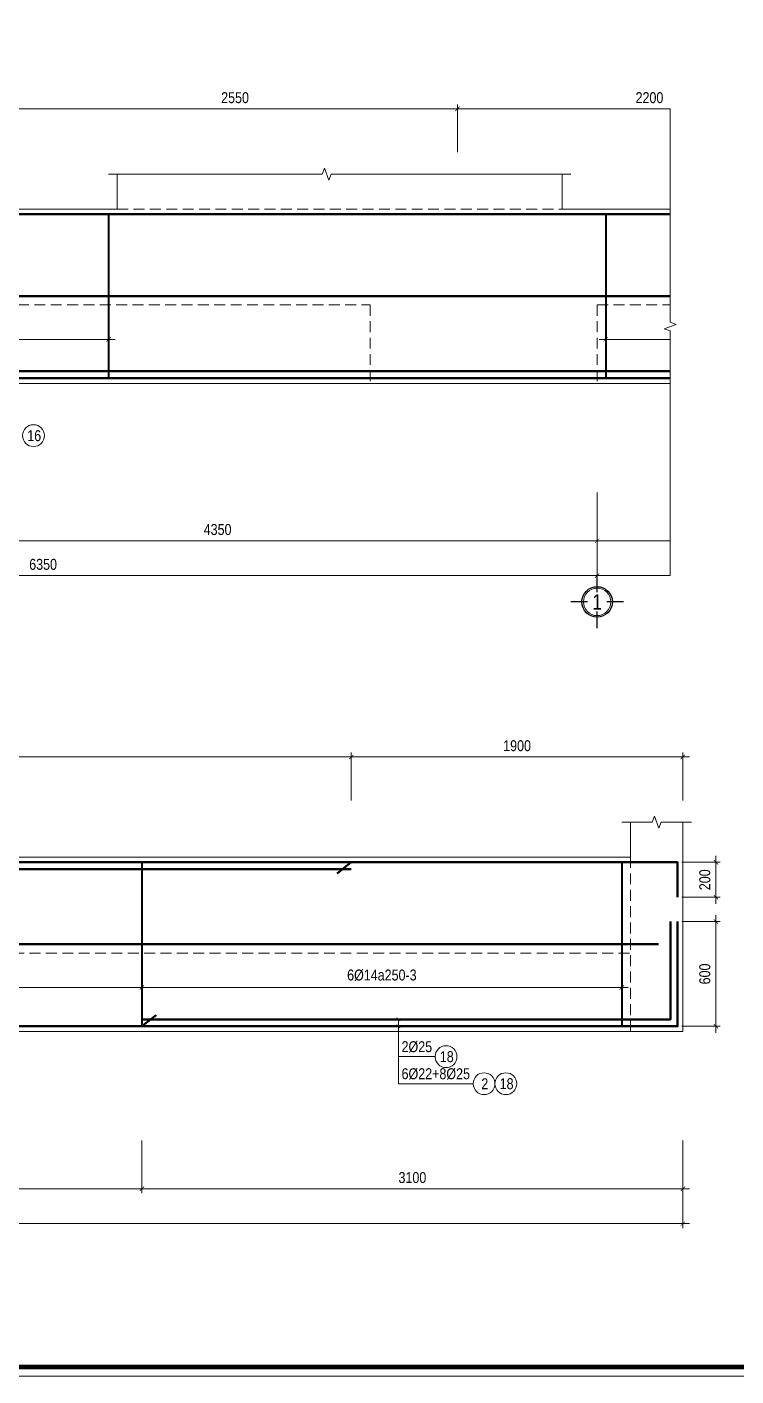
# Model space of a CAD drawing. Header units: millimetres. Extents: x 3014920 to 3563667, y -1638653 to -1356471.
# Drawn here: x 3073298 to 3077362, y -1620686 to -1612954 of the extents above; entities that cross this region are included whole.
import ezdxf
from ezdxf.enums import TextEntityAlignment as Align
from ezdxf.xclip import XClip

# ---------------------------------------------------------------- set-up
doc = ezdxf.new("R2010")
doc.units = ezdxf.units.MM
doc.header["$MEASUREMENT"] = 0
doc.header["$XCLIPFRAME"] = 0
doc.header["$PDMODE"] = 2
doc.linetypes.add('HIDDEN', pattern=[0.375, 0.25, -0.125])
doc.layers.get('0').update_dxf_attribs({"lineweight": 9})
doc.layers.get('Defpoints').update_dxf_attribs({"color": 10, "lineweight": 0})
for name, color, linetype, lineweight in [('2', 2, 'Continuous', 20), ('CDAI', 21, 'Continuous', 40), ('CTHEP', 50, 'Continuous', 50), ('DBAO', 90, 'Continuous', 13), ('DGIONG', 130, 'Continuous', 13), ('DMo', 9, 'HIDDEN', 9), ('KTH', 154, 'Continuous', 9), ('Net khuat', 8, 'HIDDEN', 13), ('TEXT', 7, 'Continuous', 15)]:
    doc.layers.add(name, color=color, linetype=linetype, lineweight=lineweight)
doc.layers.add('8', color=8, linetype='Continuous')
doc.styles.add('HELVECONDENSE', font='VHELVCN_0.TTF')
doc.styles.add('Star-HelCon', font='VHELVCN_0.TTF')
doc.styles.add('TTP-HelCon', font='VHELVCN_0.TTF')
doc.styles.add('VNI-HELVE-CONDENSE', font='VHELVCN_0.TTF')
doc.dimstyles.new('kc-25', dxfattribs={"dimtxt": 62.5, "dimasz": 20, "dimexe": 20, "dimexo": 50, "dimgap": 25, "dimtad": 3, "dimdec": 0, "dimzin": 0, "dimdsep": 46, "dimtxsty": 'VNI-HELVE-CONDENSE', "dimblk": 'DIM', "dimcen": 2.5, "dimclrd": 256, "dimclre": 154, "dimclrt": 7, "dimaunit": 1, "dimadec": 0, "dimazin": 0, "dimtfac": 1, "dimtdec": 0, "dimtix": 1, "dimtmove": 0, "dimatfit": 3, "dimldrblk": 'DOT', "dimfxl": 1, "dimtolj": 1, "dimtzin": 0, "dimarcsym": 0})
doc.dimstyles.new('TTP-25', dxfattribs={"dimscale": 25, "dimtxt": 2.5, "dimasz": 1, "dimexe": 1, "dimexo": 1, "dimgap": 0.09, "dimtad": 0, "dimdec": 4, "dimrnd": 1, "dimzin": 9, "dimdsep": 46, "dimtxsty": 'TTP-HelCon', "dimblk": 'ARCHTICK', "dimcen": 0.09, "dimdle": 1.5, "dimclrd": 256, "dimclre": 256, "dimclrt": 7, "dimadec": 0, "dimazin": 0, "dimtfac": 1, "dimtdec": 4, "dimtmove": 0, "dimatfit": 3, "dimldrblk": 'ARCHTICK', "dimfxl": 1, "dimtvp": 1, "dimtolj": 1, "dimtzin": 0, "dimarcsym": 0})

# ---------------------------------------------------------------- blocks, each defined once
blk = doc.blocks.new('_ArchTick')
at = {"color": 0, "linetype": 'ByBlock', "const_width": 0.15}
blk.add_lwpolyline([(-0.5, -0.5), (0.5, 0.5)], dxfattribs=at)
blk = doc.blocks.new('*D400')
at = {"layer": 'Defpoints', "color": 0, "transparency": 16777216}
for p in [(52825, -1600), (55925, -1600), (55925, -1901)]:
    blk.add_point(p, dxfattribs=at)
at = {"layer": 'KTH', "lineweight": -2, "transparency": 16777216}
for p, q in [((52825, -1625), (52825, -1926)), ((55925, -1625), (55925, -1926)), ((52787.5, -1901), (55962.5, -1901))]:
    blk.add_line(p, q, dxfattribs=at)
at = {"layer": 'KTH', "lineweight": -2, "transparency": 16777216, "xscale": 25, "yscale": 25, "zscale": 25, "rotation": 180}
blk.add_blockref('_ArchTick', (52825, -1901), dxfattribs=at)
at = {"layer": 'KTH', "lineweight": -2, "transparency": 16777216, "xscale": 25, "yscale": 25, "zscale": 25}
blk.add_blockref('_ArchTick', (55925, -1901), dxfattribs=at)
at = {"layer": 'KTH', "color": 7, "transparency": 16777216, "insert": (54375, -1837.2), "char_height": 62.5, "attachment_point": 5, "style": 'TTP-HelCon'}
blk.add_mtext('\\A1;3100', dxfattribs=at)
blk = doc.blocks.new('*D401')
at = {"layer": 'Defpoints', "color": 0, "transparency": 16777216}
for p in [(47425, -1600), (52825, -1600), (52825, -1901)]:
    blk.add_point(p, dxfattribs=at)
at = {"layer": 'KTH', "lineweight": -2, "transparency": 16777216}
for p, q in [((47425, -1625), (47425, -1926)), ((52825, -1625), (52825, -1926)), ((47387.5, -1901), (52862.5, -1901))]:
    blk.add_line(p, q, dxfattribs=at)
at = {"layer": 'KTH', "lineweight": -2, "transparency": 16777216, "xscale": 25, "yscale": 25, "zscale": 25, "rotation": 180}
blk.add_blockref('_ArchTick', (47425, -1901), dxfattribs=at)
at = {"layer": 'KTH', "lineweight": -2, "transparency": 16777216, "xscale": 25, "yscale": 25, "zscale": 25}
blk.add_blockref('_ArchTick', (52825, -1901), dxfattribs=at)
at = {"layer": 'KTH', "color": 7, "transparency": 16777216, "insert": (50125, -1837.2), "char_height": 62.5, "attachment_point": 5, "style": 'TTP-HelCon'}
blk.add_mtext('\\A1;5400', dxfattribs=at)
blk = doc.blocks.new('*D404')
at = {"layer": 'Defpoints', "color": 0, "transparency": 16777216}
for p in [(43975, 574), (43975, 300), (46175, 300)]:
    blk.add_point(p, dxfattribs=at)
at = {"layer": 'KTH', "lineweight": -2, "transparency": 16777216}
for p, q in [((46212.5, 574), (43937.5, 574)), ((43975, 325), (43975, 599)), ((46175, 325), (46175, 599))]:
    blk.add_line(p, q, dxfattribs=at)
at = {"layer": 'KTH', "lineweight": -2, "transparency": 16777216, "xscale": 25, "yscale": 25, "zscale": 25, "rotation": 180}
blk.add_blockref('_ArchTick', (43975, 574), dxfattribs=at)
at = {"layer": 'KTH', "lineweight": -2, "transparency": 16777216, "xscale": 25, "yscale": 25, "zscale": 25}
blk.add_blockref('_ArchTick', (46175, 574), dxfattribs=at)
at = {"layer": 'KTH', "color": 7, "transparency": 16777216, "insert": (45075, 637.8), "char_height": 62.5, "attachment_point": 5, "style": 'TTP-HelCon'}
blk.add_mtext('\\A1;2200', dxfattribs=at)
blk = doc.blocks.new('*D405')
at = {"layer": 'Defpoints', "color": 0, "transparency": 16777216}
for p in [(49522.9, -550), (52825, -550), (49522.9, -747.1)]:
    blk.add_point(p, dxfattribs=at)
at = {"layer": 'KTH', "lineweight": -2, "transparency": 16777216}
for p, q in [((49522.9, -575), (49522.9, -772.1)), ((52825, -575), (52825, -772.1)), ((52862.5, -747.1), (49485.4, -747.1))]:
    blk.add_line(p, q, dxfattribs=at)
at = {"layer": 'KTH', "lineweight": -2, "transparency": 16777216, "xscale": 25, "yscale": 25, "zscale": 25, "rotation": 180}
blk.add_blockref('_ArchTick', (49522.9, -747.1), dxfattribs=at)
at = {"layer": 'KTH', "lineweight": -2, "transparency": 16777216, "xscale": 25, "yscale": 25, "zscale": 25}
blk.add_blockref('_ArchTick', (52825, -747.1), dxfattribs=at)
at = {"layer": 'KTH', "color": 7, "transparency": 16777216, "insert": (51173.9, -677.2), "char_height": 62.5, "attachment_point": 5, "style": 'TTP-HelCon'}
blk.add_mtext('\\A1;6Þ14a300-3', dxfattribs=at)
blk = doc.blocks.new('*D407')
at = {"layer": 'Defpoints', "color": 0, "transparency": 16777216}
for p in [(52825, -550), (55575, -550), (52825, -747.1)]:
    blk.add_point(p, dxfattribs=at)
at = {"layer": 'KTH', "lineweight": -2, "transparency": 16777216}
for p, q in [((52825, -575), (52825, -772.1)), ((55575, -575), (55575, -772.1)), ((55612.5, -747.1), (52787.5, -747.1))]:
    blk.add_line(p, q, dxfattribs=at)
at = {"layer": 'KTH', "lineweight": -2, "transparency": 16777216, "xscale": 25, "yscale": 25, "zscale": 25, "rotation": 180}
blk.add_blockref('_ArchTick', (52825, -747.1), dxfattribs=at)
at = {"layer": 'KTH', "lineweight": -2, "transparency": 16777216, "xscale": 25, "yscale": 25, "zscale": 25}
blk.add_blockref('_ArchTick', (55575, -747.1), dxfattribs=at)
at = {"layer": 'KTH', "color": 7, "transparency": 16777216, "insert": (54200, -677.2), "char_height": 62.5, "attachment_point": 5, "style": 'TTP-HelCon'}
blk.add_mtext('\\A1;6Þ14a250-3', dxfattribs=at)
blk = doc.blocks.new('*D410')
at = {"layer": 'Defpoints', "color": 0, "transparency": 16777216}
for p in [(38425, -1901), (44775, -1875.5), (44775, -2101)]:
    blk.add_point(p, dxfattribs=at)
at = {"layer": 'KTH', "lineweight": -2, "transparency": 16777216}
for p, q in [((38425, -1926), (38425, -2126)), ((44775, -1900.5), (44775, -2126)), ((38387.5, -2101), (44812.5, -2101))]:
    blk.add_line(p, q, dxfattribs=at)
at = {"layer": 'KTH', "lineweight": -2, "transparency": 16777216, "xscale": 25, "yscale": 25, "zscale": 25, "rotation": 180}
blk.add_blockref('_ArchTick', (38425, -2101), dxfattribs=at)
at = {"layer": 'KTH', "lineweight": -2, "transparency": 16777216, "xscale": 25, "yscale": 25, "zscale": 25}
blk.add_blockref('_ArchTick', (44775, -2101), dxfattribs=at)
at = {"layer": 'KTH', "color": 7, "transparency": 16777216, "insert": (41600, -2037.2), "char_height": 62.5, "attachment_point": 5, "style": 'TTP-HelCon'}
blk.add_mtext('\\A1;6350', dxfattribs=at)
blk = doc.blocks.new('*D416')
at = {"layer": 'Defpoints', "color": 0, "transparency": 16777216}
for p in [(44825, -550), (47425, -550), (47425, -747.1)]:
    blk.add_point(p, dxfattribs=at)
at = {"layer": 'KTH', "lineweight": -2, "transparency": 16777216}
for p, q in [((44825, -575), (44825, -772.1)), ((47425, -575), (47425, -772.1)), ((44787.5, -747.1), (47462.5, -747.1))]:
    blk.add_line(p, q, dxfattribs=at)
at = {"layer": 'KTH', "lineweight": -2, "transparency": 16777216, "xscale": 25, "yscale": 25, "zscale": 25, "rotation": 180}
blk.add_blockref('_ArchTick', (44825, -747.1), dxfattribs=at)
at = {"layer": 'KTH', "lineweight": -2, "transparency": 16777216, "xscale": 25, "yscale": 25, "zscale": 25}
blk.add_blockref('_ArchTick', (47425, -747.1), dxfattribs=at)
at = {"layer": 'KTH', "color": 7, "transparency": 16777216, "insert": (46125, -677.2), "char_height": 62.5, "attachment_point": 5, "style": 'TTP-HelCon'}
blk.add_mtext('\\A1;6Þ14a250-3', dxfattribs=at)
blk = doc.blocks.new('*D420')
at = {"layer": 'Defpoints', "color": 0, "transparency": 16777216}
for p in [(54025, 574), (46175, 300), (54025, 300)]:
    blk.add_point(p, dxfattribs=at)
at = {"layer": 'KTH', "lineweight": -2, "transparency": 16777216}
for p, q in [((46137.5, 574), (54062.5, 574)), ((46175, 325), (46175, 599)), ((54025, 325), (54025, 599))]:
    blk.add_line(p, q, dxfattribs=at)
at = {"layer": 'KTH', "lineweight": -2, "transparency": 16777216, "xscale": 25, "yscale": 25, "zscale": 25, "rotation": 180}
blk.add_blockref('_ArchTick', (46175, 574), dxfattribs=at)
at = {"layer": 'KTH', "lineweight": -2, "transparency": 16777216, "xscale": 25, "yscale": 25, "zscale": 25}
blk.add_blockref('_ArchTick', (54025, 574), dxfattribs=at)
at = {"layer": 'KTH', "color": 7, "transparency": 16777216, "insert": (50100, 637.8), "char_height": 62.5, "attachment_point": 5, "style": 'TTP-HelCon'}
blk.add_mtext('\\A1;7850', dxfattribs=at)
blk = doc.blocks.new('*D421')
at = {"layer": 'Defpoints', "color": 0, "transparency": 16777216}
for p in [(55925, 574), (54025, 300), (55925, 300)]:
    blk.add_point(p, dxfattribs=at)
at = {"layer": 'KTH', "lineweight": -2, "transparency": 16777216}
for p, q in [((53987.5, 574), (55962.5, 574)), ((54025, 325), (54025, 599)), ((55925, 325), (55925, 599))]:
    blk.add_line(p, q, dxfattribs=at)
at = {"layer": 'KTH', "lineweight": -2, "transparency": 16777216, "xscale": 25, "yscale": 25, "zscale": 25, "rotation": 180}
blk.add_blockref('_ArchTick', (54025, 574), dxfattribs=at)
at = {"layer": 'KTH', "lineweight": -2, "transparency": 16777216, "xscale": 25, "yscale": 25, "zscale": 25}
blk.add_blockref('_ArchTick', (55925, 574), dxfattribs=at)
at = {"layer": 'KTH', "color": 7, "transparency": 16777216, "insert": (54975, 637.8), "char_height": 62.5, "attachment_point": 5, "style": 'TTP-HelCon'}
blk.add_mtext('\\A1;1900', dxfattribs=at)
blk = doc.blocks.new('*D422')
at = {"layer": 'Defpoints', "color": 0, "transparency": 16777216}
for p in [(40425, -1600), (44775, -1600), (44775, -1901)]:
    blk.add_point(p, dxfattribs=at)
at = {"layer": 'KTH', "lineweight": -2, "transparency": 16777216}
for p, q in [((40425, -1625), (40425, -1926)), ((44775, -1625), (44775, -1926)), ((40387.5, -1901), (44812.5, -1901))]:
    blk.add_line(p, q, dxfattribs=at)
at = {"layer": 'KTH', "lineweight": -2, "transparency": 16777216, "xscale": 25, "yscale": 25, "zscale": 25, "rotation": 180}
blk.add_blockref('_ArchTick', (40425, -1901), dxfattribs=at)
at = {"layer": 'KTH', "lineweight": -2, "transparency": 16777216, "xscale": 25, "yscale": 25, "zscale": 25}
blk.add_blockref('_ArchTick', (44775, -1901), dxfattribs=at)
at = {"layer": 'KTH', "color": 7, "transparency": 16777216, "insert": (42600, -1837.2), "char_height": 62.5, "attachment_point": 5, "style": 'TTP-HelCon'}
blk.add_mtext('\\A1;4350', dxfattribs=at)
blk = doc.blocks.new('*D423')
at = {"layer": 'Defpoints', "color": 0, "transparency": 16777216}
for p in [(44775, -1600), (47425, -1625), (44775, -1901)]:
    blk.add_point(p, dxfattribs=at)
at = {"layer": 'KTH', "lineweight": -2, "transparency": 16777216}
for p, q in [((44775, -1625), (44775, -1926)), ((47425, -1650), (47425, -1926)), ((47462.5, -1901), (44737.5, -1901))]:
    blk.add_line(p, q, dxfattribs=at)
at = {"layer": 'KTH', "lineweight": -2, "transparency": 16777216, "xscale": 25, "yscale": 25, "zscale": 25, "rotation": 180}
blk.add_blockref('_ArchTick', (44775, -1901), dxfattribs=at)
at = {"layer": 'KTH', "lineweight": -2, "transparency": 16777216, "xscale": 25, "yscale": 25, "zscale": 25}
blk.add_blockref('_ArchTick', (47425, -1901), dxfattribs=at)
at = {"layer": 'KTH', "color": 7, "transparency": 16777216, "insert": (46100, -1837.2), "char_height": 62.5, "attachment_point": 5, "style": 'TTP-HelCon'}
blk.add_mtext('\\A1;2650', dxfattribs=at)
blk = doc.blocks.new('dau truc')
blk.add_circle((0, 0), 180)
at = {"layer": '8'}
for p, q in [((0, 127), (0, 345)), ((-127, 0), (-345, 0)), ((0, -345), (0, -127)), ((345, 0), (127, 0))]:
    blk.add_line(p, q, dxfattribs=at)
blk.add_circle((0, 0), 200, dxfattribs=at)
at = {"layer": 'TEXT', "style": 'HELVECONDENSE'}
blk.add_attdef('A', text='', height=233, dxfattribs=at).set_placement((0, 0), align=Align.MIDDLE)
blk = doc.blocks.new('*D424')
at = {"layer": 'Defpoints', "color": 0, "transparency": 16777216}
for p in [(44775, -1600), (55925, -1600), (44775, -2101)]:
    blk.add_point(p, dxfattribs=at)
at = {"layer": 'KTH', "lineweight": -2, "transparency": 16777216}
for p, q in [((44775, -1625), (44775, -2126)), ((55925, -1625), (55925, -2126)), ((55962.5, -2101), (44737.5, -2101))]:
    blk.add_line(p, q, dxfattribs=at)
at = {"layer": 'KTH', "lineweight": -2, "transparency": 16777216, "xscale": 25, "yscale": 25, "zscale": 25, "rotation": 180}
blk.add_blockref('_ArchTick', (44775, -2101), dxfattribs=at)
at = {"layer": 'KTH', "lineweight": -2, "transparency": 16777216, "xscale": 25, "yscale": 25, "zscale": 25}
blk.add_blockref('_ArchTick', (55925, -2101), dxfattribs=at)
at = {"layer": 'KTH', "color": 7, "transparency": 16777216, "insert": (50350, -2037.2), "char_height": 62.5, "attachment_point": 5, "style": 'TTP-HelCon'}
blk.add_mtext('\\A1;11150', dxfattribs=at)
blk = doc.blocks.new('*D470')
at = {"layer": 'Defpoints', "color": 0, "transparency": 16777216}
for p in [(40425, -550), (41975, -550), (41975, -747.1)]:
    blk.add_point(p, dxfattribs=at)
at = {"layer": 'KTH', "lineweight": -2, "transparency": 16777216}
for p, q in [((40425, -575), (40425, -772.1)), ((41975, -575), (41975, -772.1)), ((40387.5, -747.1), (42012.5, -747.1))]:
    blk.add_line(p, q, dxfattribs=at)
at = {"layer": 'KTH', "lineweight": -2, "transparency": 16777216, "xscale": 25, "yscale": 25, "zscale": 25, "rotation": 180}
blk.add_blockref('_ArchTick', (40425, -747.1), dxfattribs=at)
at = {"layer": 'KTH', "lineweight": -2, "transparency": 16777216, "xscale": 25, "yscale": 25, "zscale": 25}
blk.add_blockref('_ArchTick', (41975, -747.1), dxfattribs=at)
at = {"layer": 'KTH', "color": 7, "transparency": 16777216, "insert": (41200, -677.2), "char_height": 62.5, "attachment_point": 5, "style": 'TTP-HelCon'}
blk.add_mtext('\\A1;6Þ14a250-3', dxfattribs=at)
blk = doc.blocks.new('*D473')
at = {"layer": 'Defpoints', "color": 0, "transparency": 16777216}
for p in [(43975, 574), (41425, 300), (43975, 300)]:
    blk.add_point(p, dxfattribs=at)
at = {"layer": 'KTH', "lineweight": -2, "transparency": 16777216}
for p, q in [((41387.5, 574), (44012.5, 574)), ((41425, 325), (41425, 599)), ((43975, 325), (43975, 599))]:
    blk.add_line(p, q, dxfattribs=at)
at = {"layer": 'KTH', "lineweight": -2, "transparency": 16777216, "xscale": 25, "yscale": 25, "zscale": 25, "rotation": 180}
blk.add_blockref('_ArchTick', (41425, 574), dxfattribs=at)
at = {"layer": 'KTH', "lineweight": -2, "transparency": 16777216, "xscale": 25, "yscale": 25, "zscale": 25}
blk.add_blockref('_ArchTick', (43975, 574), dxfattribs=at)
at = {"layer": 'KTH', "color": 7, "transparency": 16777216, "insert": (42700, 637.8), "char_height": 62.5, "attachment_point": 5, "style": 'TTP-HelCon'}
blk.add_mtext('\\A1;2550', dxfattribs=at)
blk = doc.blocks.new('*D477')
at = {"layer": 'Defpoints', "color": 0, "transparency": 16777216}
for p in [(55895, -30), (55895, -230), (56114.8, -230)]:
    blk.add_point(p, dxfattribs=at)
at = {"layer": 'KTH', "lineweight": -2, "transparency": 16777216}
for p, q in [((56114.8, 7.5), (56114.8, -267.5)), ((55920, -30), (56139.8, -30)), ((55920, -230), (56139.8, -230))]:
    blk.add_line(p, q, dxfattribs=at)
at = {"layer": 'KTH', "lineweight": -2, "transparency": 16777216, "xscale": 25, "yscale": 25, "zscale": 25}
for p, rotation in [((56114.8, -30), 90), ((56114.8, -230), 270)]:
    blk.add_blockref('_ArchTick', p, dxfattribs=dict(at, rotation=rotation))
at = {"layer": 'KTH', "color": 7, "transparency": 16777216, "insert": (56050.9, -130), "char_height": 62.5, "attachment_point": 5, "rotation": 90, "style": 'TTP-HelCon'}
blk.add_mtext('\\A1;200', dxfattribs=at)
blk = doc.blocks.new('*D478')
at = {"layer": 'Defpoints', "color": 0, "transparency": 16777216}
for p in [(55895, -370), (55895, -970), (56114.8, -970)]:
    blk.add_point(p, dxfattribs=at)
at = {"layer": 'KTH', "lineweight": -2, "transparency": 16777216}
for p, q in [((55920, -370), (56139.8, -370)), ((56114.8, -332.5), (56114.8, -1007.5)), ((55920, -970), (56139.8, -970))]:
    blk.add_line(p, q, dxfattribs=at)
at = {"layer": 'KTH', "lineweight": -2, "transparency": 16777216, "xscale": 25, "yscale": 25, "zscale": 25}
for p, rotation in [((56114.8, -370), 90), ((56114.8, -970), 270)]:
    blk.add_blockref('_ArchTick', p, dxfattribs=dict(at, rotation=rotation))
at = {"layer": 'KTH', "color": 7, "transparency": 16777216, "insert": (56050.9, -670), "char_height": 62.5, "attachment_point": 5, "rotation": 90, "style": 'TTP-HelCon'}
blk.add_mtext('\\A1;600', dxfattribs=at)
blk = doc.blocks.new('DIM')
h = blk.add_hatch(color=1)
h.paths.add_polyline_path([(0.49, 0.29, 1), (0.29, 0.49), (-0.19, 0), (0.19, 0)])
h.paths.add_polyline_path([(0.19, 0), (-0.19, 0), (-0.49, -0.29, 1), (-0.29, -0.49)])
at = {"color": 9}
for p, q in [((-0.19, 0), (-1.5, 0)), ((0.19, 0), (1.5, 0))]:
    blk.add_line(p, q, dxfattribs=at)
at = {"color": 1}
for p, q in [((-0.49, -0.29), (0.29, 0.49)), ((-0.29, -0.49), (0.49, 0.29)), ((-0.19, 0), (0.19, 0))]:
    blk.add_line(p, q, dxfattribs=at)
blk.add_arc((-0.39, -0.39), 0.138, 135, 315, dxfattribs=at)
blk = doc.blocks.new('2Y-6')
at = {"layer": 'CTHEP'}
for p, q in [((35021.41109, -490), (53.4545, -490)), ((35021.41109, -950), (53.4545, -950)), ((35021.41109, -1410), (53.4545, -1410))]:
    blk.add_line(p, q, dxfattribs=at)
for points in [[(30, -529.99859), (30, -30), (35069.99999, -30)], [(30, -1870), (35069.99999, -1870), (35069.99999, -1170)]]:
    blk.add_lwpolyline(points, dxfattribs=at)
at = {"layer": 'DBAO', "linetype": 'Continuous'}
blk.add_line((0, -1900), (35099.99998, -1900), dxfattribs=at)
blk = doc.blocks.new('CHG_XX_Khung ten')
blk.add_lwpolyline([(15, 579), (826, 579), (826, 15), (15, 15)], close=True)
at = {"color": 4, "linetype": 'Continuous', "const_width": 1}
blk.add_lwpolyline([(17, 577), (824, 577), (824, 17), (17, 17)], close=True, dxfattribs=at)
blk = doc.blocks.new('2Y-5')
at = {"layer": 'CDAI'}
for points in [[(41975.0049, -30), (41975.0049, -970)], [(44824.99999, -30), (44824.99999, -970)]]:
    blk.add_lwpolyline(points, dxfattribs=at)
at = {"layer": 'CDAI', "elevation": 0}
for points in [[(52824.9961, -30), (52824.9961, -970)], [(52824.9961, -30), (52824.9961, -970)], [(55574.9961, -30), (55574.9961, -970)]]:
    blk.add_lwpolyline(points, dxfattribs=at)
at = {"layer": 'CTHEP'}
for p, q in [((53943.57021, -94.5255), (54024.9961, -30)), ((55785, -500), (100, -500)), ((52906.422, -905.47451), (52824.9961, -970))]:
    blk.add_line(p, q, dxfattribs=at)
for points in [[(25, -230), (25, -30), (55895, -30), (55895, -230)], [(46175.0049, -70), (54024.9961, -70)], [(25, -370), (25, -970), (55895, -970), (55895, -370)], [(40425.0049, -930), (47425.0049, -930.00001)]]:
    blk.add_lwpolyline(points, dxfattribs=at)
at = {"layer": 'CTHEP', "elevation": 0}
blk.add_lwpolyline([(52824.9961, -930), (55855, -930), (55855, -370)], dxfattribs=at)
at = {"layer": 'DBAO', "linetype": 'Continuous'}
for p, q in [((42025.0049, 200), (42025.0049, 0)), ((44575.00001, 200), (44575.00001, 0)), ((55624.9961, 200), (55624.9961, 0)), ((55925, 200), (55925, 0)), ((38425.00021, 0), (42025.0049, 0)), ((44575.00001, 0), (48622.89866, 0)), ((49072.89866, 0), (55624.9961, 0))]:
    blk.add_line(p, q, dxfattribs=at)
at = {"layer": 'DBAO', "linetype": 'Continuous', "flags": 128}
blk.add_lwpolyline([(55925, 0), (55925, -1000), (32050, -1000)], dxfattribs=at)
at = {"layer": 'DGIONG', "linetype": 'Continuous', "flags": 128}
blk.add_lwpolyline([(44625.00001, 200), (43250.00001, 200), (43237.50001, 165.65653), (43212.50001, 234.34347), (43200.00001, 200), (41974.9899, 200)], dxfattribs=at)
at = {"layer": 'DGIONG', "linetype": 'Continuous', "elevation": 0, "flags": 128}
blk.add_lwpolyline([(55975, 200), (55799.99805, 200), (55787.49805, 165.65653), (55762.49805, 234.34347), (55749.99805, 200), (55574.9811, 200)], dxfattribs=at)
at = {"layer": 'DGIONG'}
for centre in [(54567.83002, -1143.93133), (41544.89783, -1298.91234), (54785.71952, -1298.91234), (54910.71952, -1298.91234)]:
    blk.add_circle(centre, 62.5, dxfattribs=at)
at = {"layer": 'Net khuat', "ltscale": 250}
for p, q in [((42025.0049, 0), (44575.00001, 0)), ((44574.9925, 0), (44575.00001, 0)), ((55624.9961, 0), (55624.9961, -1000)), ((55924.9925, 0), (55925, 0)), ((38550.00021, -550), (43475.00011, -550)), ((43475.00011, -550), (43475.00011, -1000)), ((44774.99999, -550), (55624.9961, -550)), ((44774.99999, -550), (44774.99999, -1000))]:
    blk.add_line(p, q, dxfattribs=at)
at = {"layer": '2', "ltscale": 300}
ref = blk.add_blockref('dau truc', (44774.99999, -2251.86454), dxfattribs=dict(at, xscale=0.436713129747659, yscale=0.436713129747659, zscale=0.436713129747659))
ref.add_attrib('A', '1', dxfattribs={"layer": 'TEXT', "height": 87.5, "style": 'HELVECONDENSE'}).set_placement((44774.99999, -2251.86454), align=Align.MIDDLE)
at = {"layer": 'TEXT', "style": 'TTP-HelCon'}
for s, p in [('2Þ25', (54312.91164, -1118.07839, 0)), ('6Þ22+8Þ25', (54312.91164, -1273.05939, 0))]:
    blk.add_text(s, height=62.5, dxfattribs=at).set_placement(p)
at = {"layer": 'TEXT', "style": 'Star-HelCon'}
for s, p in [('18', (54571.99668, -1143.93133)), ('16', (41549.06449, -1298.91234)), ('2', (54789.88618, -1298.91234)), ('18', (54914.88618, -1298.91234))]:
    blk.add_text(s, height=62.5, dxfattribs=at).set_placement(p, align=Align.MIDDLE)
at = {"layer": 'KTH'}
for base, p1, p2, angle, picture, middle in [((43975.00489, 574.00461), (41425.0049, 300), (43975.00489, 300), 180, '*D473', (42700.0049, 637.83794)), ((54024.9961, 574.00461), (46175.0049, 300), (54024.9961, 300), 180, '*D420', (50100.0005, 637.83794)), ((55925, 574.00461), (54024.9961, 300), (55925, 300), 180, '*D421', (54974.99805, 637.83794)), ((56114.75963, -230), (55895, -30), (55895, -230), 90, '*D477', (56050.9263, -130)), ((56114.75963, -970), (55895, -370), (55895, -970), 90, '*D478', (56050.9263, -670)), ((44775, -1901.04426), (47425.0049, -1625.00001), (44775, -1600), 180, '*D423', (46100.00245, -1837.21093)), ((44775, -2101), (38424.99999, -1901.04426), (44775, -1875.5), 180, '*D410', (41600, -2037.16667))]:
    dim = blk.add_linear_dim(base=base, p1=p1, p2=p2, angle=angle, dimstyle='TTP-25', override={"dimtmove": 1}, dxfattribs=at)
    dim.commit()
    dim.dimension.update_dxf_attribs({"geometry": picture, "text_midpoint": middle})
for base, p1, p2, picture, middle in [((43975.00489, 574.00461), (46175.0049, 300), (43975.00489, 300), '*D404', (45075.0049, 637.83794)), ((44775, -1901.04426), (40425.0049, -1600), (44775, -1600), '*D422', (42600.00245, -1837.21093)), ((44775, -2101), (55925, -1600), (44775, -1600), '*D424', (50350, -2037.16667)), ((52824.99611, -1901.04426), (47425.0049, -1600.00001), (52824.99611, -1600), '*D401', (50125.00051, -1837.21093)), ((55925, -1901.04426), (52824.99611, -1600), (55925, -1600), '*D400', (54374.99806, -1837.21093))]:
    dim = blk.add_linear_dim(base=base, p1=p1, p2=p2, dimstyle='TTP-25', override={"dimtmove": 1}, dxfattribs=at)
    dim.commit()
    dim.dimension.update_dxf_attribs({"geometry": picture, "text_midpoint": middle})
for base, p1, p2, picture, middle in [((41975.0049, -747.13667), (40425.0049, -550), (41975.0049, -550), '*D470', (41200.0049, -677.22)), ((47425.0049, -747.13668), (44824.99999, -550), (47425.0049, -550), '*D416', (46125.00245, -677.22001))]:
    dim = blk.add_linear_dim(base=base, p1=p1, p2=p2, text='6Þ14a250-3', dimstyle='TTP-25', override={"dimtmove": 1}, dxfattribs=at)
    dim.commit()
    dim.dimension.update_dxf_attribs({"geometry": picture, "text_midpoint": middle})
for base, p1, p2, text, picture, middle in [((49522.89866, -747.13668), (52824.9961, -550), (49522.89866, -550), '6Þ14a300-3', '*D405', (51173.94738, -677.22001)), ((52824.9961, -747.13667), (55574.9961, -550), (52824.9961, -550), '6Þ14a250-3', '*D407', (54199.9961, -677.22))]:
    dim = blk.add_linear_dim(base=base, p1=p1, p2=p2, angle=180, text=text, dimstyle='TTP-25', override={"dimtmove": 1}, dxfattribs=at)
    dim.commit()
    dim.dimension.update_dxf_attribs({"geometry": picture, "text_midpoint": middle})
at = {"layer": 'DGIONG'}
for points in [[(54294.39997, -930), (54294.39961, -1143.93133), (54505.33002, -1143.93133)], [(54294.39992, -970), (54294.39961, -1298.91234), (54723.21952, -1298.91234)]]:
    blk.add_leader(points, dimstyle='kc-25', override={"dimtad": 0, "dimldrblk": 'ArchTick', "dimfxl": 100, "dimarcsym": 1}, dxfattribs=at)

msp = doc.modelspace()

# ---------------------------------------------------------------- linework, layer by layer
at = {"layer": 'DGIONG', "linetype": 'Continuous', "elevation": 0, "flags": 128}
msp.add_lwpolyline([(3076983.46914, -1616097.95808), (3076983.46922, -1614695.52641), (3076949.12575, -1614683.02641), (3077017.81269, -1614658.02641), (3076983.46922, -1614645.52641), (3076983.46911, -1613422.95347)], dxfattribs=at)

# ---------------------------------------------------------------- block references
at = {"layer": 'DGIONG', "color": 5}
ref = msp.add_blockref('2Y-6', (3074246.90367, -1611900.65373), dxfattribs=at)
XClip(ref).set_block_clipping_path([(10466.3343509422, -3587.9971422132), (27366.7829084061, 990.7508366439)])
ref = msp.add_blockref('2Y-6', (3061438.55364, -1616469.87395), dxfattribs=at)
XClip(ref).set_block_clipping_path([(23829.9644715958, -3651.2051833121), (35939.001957038, 838.4910726871)])
at = {"layer": 'DMo'}
ref = msp.add_blockref('2Y-5', (3031790.42285, -1613996.95808), dxfattribs=at)
XClip(ref).set_block_clipping_path([(31192.3179124291, -2848.175719979), (45193.0462417221, 779.5894033799)])
ref = msp.add_blockref('2Y-5', (3021131.82276, -1617711.23708), dxfattribs=at)
XClip(ref).set_block_clipping_path([(41778.726174139, -2594.245122293), (56471.7599720033, 964.7246458821)])

# ---------------------------------------------------------------- next in the draw order: block references
at = {"color": 5, "xscale": 25.92478421704392, "yscale": 25.92478421704392, "zscale": 25.92478421704392}
msp.add_blockref('CHG_XX_Khung ten', (3062204.1144, -1621074.38806), dxfattribs=at)

doc.saveas('drawing.dxf')
